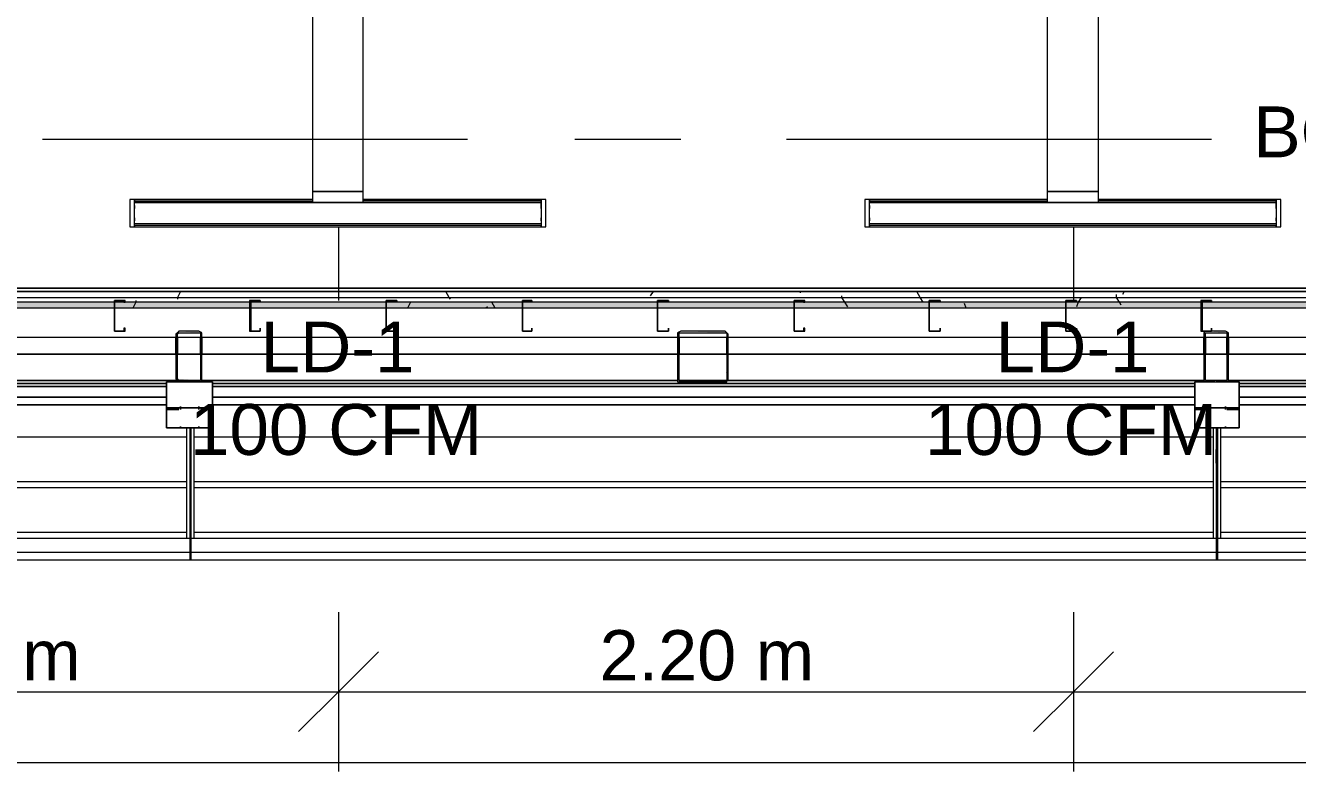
# Model space of a CAD drawing. Header units: metres. Extents: x -2 to 237, y -8 to 52.
# Drawn here: x 15.041 to 18.839, y 7.315 to 9.543 of the extents above; entities that cross this region are included whole.
import ezdxf

# ---------------------------------------------------------------- set-up
doc = ezdxf.new("R2010")
doc.units = ezdxf.units.M
doc.layers.add('HVAC - Ductos', color=5, linetype='Continuous', lineweight=0)
doc.layers.add('PDF_Text', color=7, linetype='Continuous', lineweight=0)
doc.layers.add('PDF_Geometry', color=7, linetype='Continuous', lineweight=0, true_color=0xaaaaaa)
doc.layers.add('PDF_Solid Fills', color=7, linetype='Continuous', lineweight=0, true_color=0xffffff)
doc.styles.add('PDF Helvetica', font='')
doc.styles.get('PDF Helvetica').set_extended_font_data('Helvetica')

msp = doc.modelspace()

# ---------------------------------------------------------------- hatches: boundary and pattern name
at = {"layer": 'PDF_Solid Fills', "lineweight": 0, "transparency": 33554559}
h = msp.add_hatch(color=256, dxfattribs=at)
h.paths.add_polyline_path([(12.8691, 8.6982), (12.8691, 8.7165), (12.4614, 8.7165), (12.4614, 8.6982)])
h.paths.add_polyline_path([(58.328, 8.6982), (60.1333, 8.6982), (60.1333, 8.7165), (58.328, 8.7165)])
h.paths.add_polyline_path([(58.3235, 8.6982), (58.3235, 8.7165), (57.5171, 8.7165), (57.5171, 8.6982)])
h.paths.add_polyline_path([(57.5125, 8.6982), (57.5125, 8.7165), (55.4875, 8.7165), (55.4875, 8.6982)])
h.paths.add_polyline_path([(55.4829, 8.6982), (55.4829, 8.7165), (53.4578, 8.7165), (53.4578, 8.6982)])
h.paths.add_polyline_path([(53.4532, 8.6982), (53.4532, 8.7165), (52.6469, 8.7165), (52.6469, 8.6982)])
h.paths.add_polyline_path([(52.6423, 8.6982), (52.6423, 8.7165), (50.6171, 8.7165), (50.6171, 8.6982)])
h.paths.add_polyline_path([(50.6126, 8.6982), (50.6126, 8.7165), (48.5875, 8.7165), (48.5875, 8.6982)])
h.paths.add_polyline_path([(48.583, 8.6982), (48.583, 8.7165), (47.7766, 8.7165), (47.7766, 8.6982)])
h.paths.add_polyline_path([(47.772, 8.6982), (47.772, 8.7165), (45.7469, 8.7165), (45.7469, 8.6982)])
h.paths.add_polyline_path([(45.7423, 8.6982), (45.7423, 8.7165), (42.9063, 8.7165), (42.9063, 8.6982)])
h.paths.add_polyline_path([(42.9017, 8.6982), (42.9017, 8.7165), (40.8767, 8.7165), (40.8767, 8.6982)])
h.paths.add_polyline_path([(40.8721, 8.6982), (40.8721, 8.7165), (38.0361, 8.7165), (38.0361, 8.6982)])
h.paths.add_polyline_path([(38.0315, 8.6982), (38.0315, 8.7165), (36.0064, 8.7165), (36.0064, 8.6982)])
h.paths.add_polyline_path([(36.0018, 8.6982), (36.0018, 8.7165), (35.1954, 8.7165), (35.1954, 8.6982)])
h.paths.add_polyline_path([(35.1908, 8.6982), (35.1908, 8.7165), (33.1658, 8.7165), (33.1658, 8.6982)])
h.paths.add_polyline_path([(33.1612, 8.6982), (33.1612, 8.7165), (31.1361, 8.7165), (31.1361, 8.6982)])
h.paths.add_polyline_path([(31.1315, 8.6982), (31.1315, 8.7165), (30.3252, 8.7165), (30.3252, 8.6982)])
h.paths.add_polyline_path([(30.3206, 8.6982), (30.3206, 8.7165), (28.2955, 8.7165), (28.2955, 8.6982)])
h.paths.add_polyline_path([(28.2909, 8.6982), (28.2909, 8.7165), (26.2659, 8.7165), (26.2659, 8.6982)])
h.paths.add_polyline_path([(26.2613, 8.6982), (26.2613, 8.7165), (25.4549, 8.7165), (25.4549, 8.6982)])
h.paths.add_polyline_path([(25.4503, 8.6982), (25.4503, 8.7165), (23.4252, 8.7165), (23.4252, 8.6982)])
h.paths.add_polyline_path([(23.4206, 8.6982), (23.4206, 8.7165), (20.5846, 8.7165), (20.5846, 8.6982)])
h.paths.add_polyline_path([(20.58, 8.6982), (20.58, 8.7165), (18.555, 8.7165), (18.555, 8.6982)])
h.paths.add_polyline_path([(18.5504, 8.6982), (18.5504, 8.7165), (15.7143, 8.7165), (15.7143, 8.6982)])
h.paths.add_polyline_path([(15.7097, 8.6982), (15.7097, 8.7165), (13.6846, 8.7165), (13.6846, 8.6982)])
h.paths.add_polyline_path([(13.6801, 8.6982), (13.6801, 8.7165), (12.8737, 8.7165), (12.8737, 8.6982)])
h = msp.add_hatch(color=256, dxfattribs=at)
h.paths.add_polyline_path([(15.5585, 8.6249), (15.5585, 8.6295), (15.4944, 8.6295)])
h.paths.add_polyline_path([(15.4944, 8.4874), (15.4944, 8.4783), (15.5677, 8.4783), (15.5677, 8.6203), (15.5631, 8.6203), (15.5631, 8.4828), (15.499, 8.4874)])
h.paths.add_polyline_path([(15.4944, 8.6203), (15.4899, 8.6203), (15.4899, 8.4874)])
h.paths.add_polyline_path([(15.5677, 8.6249), (15.5677, 8.6295), (15.5631, 8.6295)])
h = msp.add_hatch(color=256, dxfattribs=at)
h.paths.add_polyline_path([(16.9926, 8.6249), (16.9926, 8.6295), (16.988, 8.6295)])
h.paths.add_polyline_path([(16.9926, 8.6203), (16.988, 8.6203), (16.988, 8.4783), (16.9893, 8.4783), (17.1347, 8.4828), (16.9926, 8.4828)])
h.paths.add_polyline_path([(17.1392, 8.6203), (17.1347, 8.6203), (17.1347, 8.4828), (17.1392, 8.6191)])
h.paths.add_polyline_path([(17.1301, 8.6249), (17.1301, 8.6295), (16.9972, 8.6295)])
h = msp.add_hatch(color=256, dxfattribs=at)
h.paths.add_polyline_path([(18.5641, 8.6249), (18.5641, 8.6295), (18.5595, 8.6295)])
h.paths.add_polyline_path([(18.5641, 8.6203), (18.5595, 8.6203), (18.5595, 8.4783), (18.6328, 8.4783), (18.6328, 8.6203), (18.6282, 8.6203), (18.6282, 8.4828), (18.5641, 8.4828)])
h.paths.add_polyline_path([(18.6328, 8.6249), (18.6328, 8.6295), (18.6282, 8.6295)])
h.paths.add_polyline_path([(18.6236, 8.6249), (18.6236, 8.6295), (18.5687, 8.6295)])

# ---------------------------------------------------------------- linework, layer by layer
at = {"layer": 'HVAC - Ductos', "lineweight": 0}
for points in [[(15.8976, 9.7657), (15.8976, 9.0464), (15.8976, 9.0143), (15.9022, 9.0143), (15.9113, 9.0143), (15.9205, 9.0143), (15.9389, 9.0143), (15.9572, 9.0143), (15.9755, 9.0143), (15.9938, 9.0143), (16.0121, 9.0143), (16.0259, 9.0143), (16.0397, 9.0143), (16.0442, 9.0143), (16.0488, 9.0143), (16.0488, 9.0464), (16.0442, 9.0464), (16.0397, 9.0464), (16.0259, 9.0464), (16.0121, 9.0464), (15.9938, 9.0464), (15.9755, 9.0464), (15.9572, 9.0464), (15.9389, 9.0464), (15.9205, 9.0464), (15.9113, 9.0464), (15.9022, 9.0464), (15.8976, 9.0464), (15.9022, 9.0464), (15.9068, 9.0464), (15.9205, 9.0464), (15.9343, 9.0464), (15.9526, 9.0464), (15.9755, 9.0464), (15.9938, 9.0464), (16.0121, 9.0464), (16.0305, 9.0464), (16.0397, 9.0464), (16.0488, 9.0464), (16.0488, 9.7657)], [(18.2434, 9.7886), (18.2434, 9.0464), (18.2342, 9.0464), (18.2251, 9.0464), (18.2067, 9.0464), (18.1884, 9.0464), (18.1701, 9.0464), (18.1472, 9.0464), (18.1289, 9.0464), (18.1151, 9.0464), (18.1014, 9.0464), (18.0968, 9.0464), (18.0922, 9.0464), (18.0968, 9.0464), (18.1059, 9.0464), (18.1151, 9.0464), (18.1335, 9.0464), (18.1517, 9.0464), (18.1701, 9.0464), (18.1884, 9.0464), (18.2067, 9.0464), (18.2205, 9.0464), (18.2342, 9.0464), (18.2388, 9.0464), (18.2434, 9.0464), (18.2434, 9.0143), (18.2388, 9.0143), (18.2342, 9.0143), (18.2205, 9.0143), (18.2067, 9.0143), (18.1884, 9.0143), (18.1701, 9.0143), (18.1517, 9.0143), (18.1335, 9.0143), (18.1151, 9.0143), (18.1059, 9.0143), (18.0968, 9.0143), (18.0922, 9.0143), (18.0922, 9.0464), (18.0922, 9.7886)], [(16.0488, 9.0464), (16.0488, 9.0464)], [(18.2434, 9.0464), (18.2434, 9.0464)], [(15.3661, 9.0006), (15.3661, 9.0234), (15.3661, 9.0189), (15.8976, 9.0189)], [(15.8976, 9.0234), (15.3661, 9.0234)], [(16.5803, 9.0006), (16.5803, 9.0234), (16.5803, 9.0189), (16.0488, 9.0189)], [(16.5803, 9.0234), (16.0488, 9.0234)], [(17.5607, 9.0006), (17.5607, 9.0234), (17.5607, 9.0189), (18.0922, 9.0189)], [(18.0922, 9.0234), (17.5607, 9.0234)], [(18.7749, 9.0006), (18.7749, 9.0234), (18.7749, 9.0189), (18.2434, 9.0189)], [(18.7749, 9.0234), (18.2434, 9.0234)], [(16.5803, 8.9639), (16.5803, 8.941), (16.5803, 8.9456), (15.3661, 8.9456), (15.3661, 8.941), (15.3661, 8.9639)], [(15.3661, 8.941), (16.5803, 8.941)], [(15.9755, 8.941), (15.9755, 8.7211)], [(18.7749, 8.9639), (18.7749, 8.941), (18.7749, 8.9456), (17.5607, 8.9456), (17.5607, 8.941), (17.5607, 8.9639)], [(17.5607, 8.941), (18.7749, 8.941)], [(18.1701, 8.941), (18.1701, 8.7211)]]:
    msp.add_lwpolyline(points, dxfattribs=at)
for points in [[(15.3524, 8.941), (15.3661, 8.941), (15.3661, 9.0234), (15.3524, 9.0234)], [(15.3661, 9.0143), (16.5803, 9.0143), (15.3661, 9.0143), (16.5803, 9.0143), (16.5803, 8.9502), (15.3661, 8.9502)], [(15.3661, 9.0051), (15.3661, 9.0006), (15.3661, 8.996), (15.3661, 9.0006)], [(16.594, 8.941), (16.594, 9.0234), (16.5803, 9.0234), (16.5803, 8.941)], [(16.5803, 8.996), (16.5803, 9.0006), (16.5803, 9.0051), (16.5803, 9.0006)], [(17.547, 8.941), (17.5607, 8.941), (17.5607, 9.0234), (17.547, 9.0234)], [(17.5607, 9.0143), (18.7749, 9.0143), (17.5607, 9.0143), (18.7749, 9.0143), (18.7749, 8.9502), (17.5607, 8.9502)], [(17.5607, 9.0051), (17.5607, 9.0006), (17.5607, 8.996), (17.5607, 9.0006)], [(18.7886, 8.941), (18.7886, 9.0234), (18.7749, 9.0234), (18.7749, 8.941)], [(18.7749, 8.996), (18.7749, 9.0006), (18.7749, 9.0051), (18.7749, 9.0006)], [(15.3661, 8.9685), (15.3661, 8.9639), (15.3661, 8.9593), (15.3661, 8.9639)], [(16.5803, 8.9593), (16.5803, 8.9639), (16.5803, 8.9685), (16.5803, 8.9639)], [(17.5607, 8.9685), (17.5607, 8.9639), (17.5607, 8.9593), (17.5607, 8.9639)], [(18.7749, 8.9593), (18.7749, 8.9639), (18.7749, 8.9685), (18.7749, 8.9639)]]:
    msp.add_lwpolyline(points, close=True, dxfattribs=at)
at = {"layer": 'HVAC - Ductos', "color": 252, "lineweight": 0, "true_color": 0x939598}
for points in [[(7.6277, 7.9697), (12.466, 7.9697), (30.8566, 7.9697), (40.0566, 7.9697), (49.2518, 7.9697), (58.6855, 7.9697)], [(15.9755, 7.791), (15.9755, 7.5527), (15.9755, 7.3145)], [(18.1701, 7.791), (18.1701, 7.5527), (18.1701, 7.3145)], [(16.0946, 7.6719), (15.9755, 7.5527), (15.8564, 7.4337)], [(18.2892, 7.6719), (18.1701, 7.5527), (18.051, 7.4337)], [(7.6277, 7.5527), (9.9048, 7.5527), (12.466, 7.5527), (13.79, 7.5527), (15.9755, 7.5527), (18.1701, 7.5527), (20.273, 7.5527), (22.9716, 7.5527), (25.1708, 7.5527), (27.3654, 7.5527), (29.5646, 7.5527)], [(7.6277, 7.342), (58.6855, 7.342)]]:
    msp.add_lwpolyline(points, dxfattribs=at)
at = {"layer": 'PDF_Geometry', "lineweight": 0}
for points in [[(16.3604, 9.2021), (15.0912, 9.2021)], [(16.9972, 9.2021), (16.6811, 9.2021)], [(18.5824, 9.2021), (17.3134, 9.2021)], [(60.1333, 8.6111), (12.4614, 8.6111), (12.4614, 8.7485), (60.1333, 8.7485)], [(12.5668, 8.7485), (21.5605, 8.7485)], [(21.5605, 8.7485), (12.5668, 8.7485)], [(12.5668, 8.7485), (21.5605, 8.7485)], [(21.5605, 8.7485), (12.5668, 8.7485)], [(12.5668, 8.7485), (21.5605, 8.7485)], [(21.5605, 8.7485), (12.5668, 8.7485)], [(12.5668, 8.7485), (21.5605, 8.7485)], [(21.5605, 8.7485), (12.5668, 8.7485)], [(12.5668, 8.7485), (21.5605, 8.7485)], [(21.5605, 8.7485), (12.5668, 8.7485)], [(12.4614, 8.7302), (60.1333, 8.7302)], [(15.7097, 8.6982), (15.3066, 8.6982), (14.8988, 8.6982), (14.4956, 8.6982), (14.0878, 8.6982), (13.6846, 8.6982), (13.2769, 8.6982), (12.8737, 8.6982)], [(15.7097, 8.7165), (15.3066, 8.7165), (14.8988, 8.7165), (14.4956, 8.7165), (14.0878, 8.7165), (13.6846, 8.7165)], [(18.5504, 8.7165), (18.1472, 8.7165), (17.7394, 8.7165), (17.3362, 8.7165), (16.9284, 8.7165), (16.5253, 8.7165), (16.1175, 8.7165), (15.7143, 8.7165)], [(18.5504, 8.6982), (18.1472, 8.6982), (17.7394, 8.6982), (17.3362, 8.6982), (16.9284, 8.6982), (16.5253, 8.6982), (16.1175, 8.6982), (15.7143, 8.6982)], [(20.58, 8.7165), (20.1768, 8.7165), (19.7691, 8.7165), (19.3659, 8.7165), (18.9582, 8.7165), (18.555, 8.7165)], [(20.58, 8.6982), (20.1768, 8.6982), (19.7691, 8.6982), (19.3659, 8.6982), (18.9582, 8.6982), (18.555, 8.6982)], [(18.5641, 8.6295), (18.5595, 8.6249), (18.5595, 8.6203), (18.5595, 8.4874), (18.5595, 8.4782), (18.5687, 8.4782), (18.6236, 8.4782), (18.6328, 8.4782), (18.6328, 8.4874), (18.6328, 8.6203), (18.6328, 8.6249), (18.6236, 8.6295), (18.5824, 8.6295)], [(15.4899, 8.5607), (15.4899, 8.6111)], [(15.4944, 8.6111), (15.4944, 8.5607)], [(15.5631, 8.5607), (15.5631, 8.6111)], [(15.5677, 8.6111), (15.5677, 8.5607)], [(16.988, 8.6111), (16.988, 8.5607)], [(16.9926, 8.6111), (16.9926, 8.5607)], [(17.1347, 8.5607), (17.1347, 8.6111)], [(17.1392, 8.5607), (17.1392, 8.6111)], [(18.5595, 8.5607), (18.5595, 8.6111)], [(18.5641, 8.6111), (18.5641, 8.5607)], [(18.6282, 8.5607), (18.6282, 8.6111)], [(18.6328, 8.6111), (18.6328, 8.5607)], [(17.1347, 8.5057), (17.1392, 8.5103)], [(18.6008, 8.3408), (18.6099, 8.3408), (18.6236, 8.3408), (18.6145, 8.3408), (18.6236, 8.3408), (18.5732, 8.3408), (18.532, 8.3408), (18.532, 8.3454), (18.532, 8.3958), (18.532, 8.4004), (18.532, 8.405), (18.532, 8.4736), (18.532, 8.4782), (18.5641, 8.4782), (18.532, 8.4782), (18.532, 8.4736), (18.532, 8.405), (18.532, 8.4004), (18.532, 8.3958), (18.532, 8.3454), (18.532, 8.3408), (18.5732, 8.3408), (18.587, 8.3408), (18.5824, 8.3408), (18.587, 8.3408), (18.587, 8.0109), (15.5448, 8.0109), (15.5448, 8.3408)], [(15.5631, 8.4782), (15.5677, 8.4782), (15.5631, 8.4782)], [(15.5631, 8.4782), (15.5677, 8.4782), (15.5631, 8.4782)], [(17.1071, 8.4782), (17.1117, 8.4828)], [(18.5962, 8.4828), (18.6282, 8.4828), (18.5962, 8.4828), (18.5641, 8.4828), (18.5916, 8.4828)], [(18.6145, 8.4782), (18.6191, 8.4828)], [(18.6282, 8.492), (18.6328, 8.4966)], [(18.6328, 8.4782), (18.6328, 8.4782)], [(18.6328, 8.4782), (18.6328, 8.4782)], [(15.4623, 8.3958), (15.4623, 8.3958)], [(15.4623, 8.3958), (15.4623, 8.3958)], [(15.5036, 8.3958), (15.5036, 8.4004), (15.5036, 8.405)], [(15.5036, 8.3958), (15.5036, 8.4004), (15.5036, 8.405)], [(15.5036, 8.405), (15.5036, 8.4004), (15.5036, 8.3958)], [(15.5036, 8.405), (15.5036, 8.4004), (15.5036, 8.3958)], [(15.5585, 8.3958), (15.5585, 8.4004), (15.5585, 8.405)], [(15.5585, 8.3958), (15.5585, 8.4004), (15.5585, 8.405)], [(15.5585, 8.3958), (15.5585, 8.4004), (15.5585, 8.405)], [(15.5585, 8.3958), (15.5585, 8.4004), (15.5585, 8.405)], [(15.5997, 8.3958), (15.5997, 8.3958)], [(15.5997, 8.3958), (15.5997, 8.3958)], [(17.0247, 8.4095), (17.098, 8.4095)], [(18.532, 8.3958), (18.532, 8.3958)], [(18.532, 8.3958), (18.532, 8.3958)], [(18.5687, 8.3958), (18.5687, 8.4004), (18.5687, 8.405)], [(18.5687, 8.3958), (18.5687, 8.4004), (18.5687, 8.405)], [(18.5687, 8.405), (18.5687, 8.4004), (18.5687, 8.3958)], [(18.5687, 8.405), (18.5687, 8.4004), (18.5687, 8.3958)], [(18.6236, 8.3958), (18.6236, 8.4004), (18.6236, 8.405)], [(18.6236, 8.3958), (18.6236, 8.4004), (18.6236, 8.405)], [(18.6236, 8.3958), (18.6236, 8.4004), (18.6236, 8.405)], [(18.6236, 8.3958), (18.6236, 8.4004), (18.6236, 8.405)], [(18.6649, 8.3958), (18.6649, 8.3958)], [(18.6649, 8.3958), (18.6649, 8.3958)], [(21.6659, 8.0109), (18.5962, 8.0109), (18.6008, 8.0109), (15.5311, 8.0109), (15.5357, 8.0109), (12.466, 8.0109), (12.466, 7.9926), (12.466, 7.9789), (12.466, 7.9651), (12.466, 7.9559), (12.466, 7.9468), (15.5357, 7.9468), (15.5357, 7.9559), (15.5357, 7.9651), (15.5357, 7.9789), (15.5357, 7.9926), (15.5357, 8.0109), (15.5357, 8.3408), (15.5311, 8.3408), (15.5311, 8.0109)], [(15.5357, 8.3408), (15.5311, 8.3408), (15.5173, 8.3408), (15.5219, 8.3408), (15.5036, 8.3408), (15.5585, 8.3408), (15.5494, 8.3408), (15.5585, 8.3408), (15.5448, 8.3408), (15.5357, 8.3408), (15.5448, 8.3408), (15.5585, 8.3408), (15.5494, 8.3408), (15.5585, 8.3408), (15.5036, 8.3408), (15.5219, 8.3408), (15.5219, 8.0109), (12.466, 8.0109)], [(15.5127, 8.3408), (15.5036, 8.3408), (15.5127, 8.3408)], [(15.5127, 8.3408), (15.5036, 8.3408), (15.5127, 8.3408)], [(15.5219, 8.3408), (15.5173, 8.3408), (15.5311, 8.3408)], [(15.5357, 8.0109), (15.5311, 8.0109), (15.5311, 7.9926), (15.5311, 7.9789), (15.5311, 7.9651), (15.5311, 7.9559), (15.5311, 7.9468), (18.6008, 7.9468), (18.6008, 7.9559), (18.6008, 7.9651), (18.6008, 7.9789), (18.6008, 7.9926), (18.6008, 8.0109), (18.6008, 8.3408), (18.5962, 8.3408), (18.5824, 8.3408), (18.5962, 8.3408), (18.6008, 8.3408), (18.6099, 8.3408)], [(18.5687, 8.3408), (18.5687, 8.3408)], [(18.5687, 8.3408), (18.5687, 8.3408)], [(21.6659, 8.3408), (21.675, 8.3408), (21.6888, 8.3408), (21.6796, 8.3408), (21.6888, 8.3408), (21.6384, 8.3408), (21.5971, 8.3408), (21.6384, 8.3408), (21.6521, 8.3408), (21.6475, 8.3408), (21.6521, 8.3408), (21.6521, 8.0109), (18.6099, 8.0109), (18.6099, 8.3408), (18.6236, 8.3408), (18.6145, 8.3408), (18.6236, 8.3408), (18.5732, 8.3408), (18.5778, 8.3408), (18.5732, 8.3408), (18.587, 8.3408)], [(18.6008, 8.0109), (18.5962, 8.0109), (18.5962, 7.9926), (18.5962, 7.9789), (18.5962, 7.9651), (18.5962, 7.9559), (18.5962, 7.9468), (21.6659, 7.9468), (21.6659, 7.9559), (21.6659, 7.9651), (21.6659, 7.9789), (21.6659, 7.9926), (21.6659, 8.0109), (21.6659, 8.3408), (21.6613, 8.3408), (21.6475, 8.3408), (21.6613, 8.3408), (21.6659, 8.3408), (21.675, 8.3408)], [(18.5962, 8.3408), (18.5962, 8.0109)], [(15.5219, 8.3133), (12.466, 8.3133)], [(18.587, 8.3133), (15.5448, 8.3133)], [(21.6521, 8.3133), (18.6099, 8.3133)], [(18.5962, 8.2354), (18.5962, 8.2766)], [(12.466, 8.1804), (15.5219, 8.1804)], [(15.5448, 8.1804), (18.587, 8.1804)], [(18.6099, 8.1804), (21.6521, 8.1804)], [(15.5219, 8.1621), (12.466, 8.1621)], [(18.587, 8.1621), (15.5448, 8.1621)], [(21.6521, 8.1621), (18.6099, 8.1621)]]:
    msp.add_lwpolyline(points, dxfattribs=at)
for points in [[(12.5668, 8.7577), (21.5605, 8.7577)], [(12.5668, 8.7577), (21.5605, 8.7577)], [(15.3386, 8.7211), (15.3066, 8.7211), (15.3066, 8.6295), (15.3386, 8.6295), (15.3386, 8.6386), (15.334, 8.6386), (15.334, 8.6295), (15.3066, 8.6295), (15.3066, 8.7211), (15.334, 8.7211), (15.334, 8.7165), (15.3386, 8.7165)], [(15.7418, 8.7211), (15.7143, 8.7211), (15.7097, 8.7211), (15.7097, 8.6295), (15.7143, 8.6295), (15.7418, 8.6295), (15.7418, 8.6386), (15.7418, 8.6295), (15.7143, 8.6295), (15.7143, 8.7211), (15.7418, 8.7211), (15.7418, 8.7165)], [(16.1495, 8.7211), (16.1175, 8.7211), (16.1175, 8.6295), (16.1495, 8.6295), (16.1495, 8.6386), (16.1495, 8.6295), (16.1175, 8.6295), (16.1175, 8.7211), (16.1495, 8.7211), (16.1495, 8.7165)], [(16.5528, 8.7211), (16.5253, 8.7211), (16.5253, 8.6295), (16.5528, 8.6295), (16.5528, 8.6386), (16.5528, 8.6295), (16.5253, 8.6295), (16.5253, 8.7211), (16.5528, 8.7211), (16.5528, 8.7165)], [(16.9605, 8.7211), (16.933, 8.7211), (16.9284, 8.7211), (16.9284, 8.6295), (16.933, 8.6295), (16.9605, 8.6295), (16.9605, 8.6386), (16.9605, 8.6295), (16.933, 8.6295), (16.9284, 8.6295), (16.9284, 8.7211), (16.933, 8.7211), (16.9605, 8.7211), (16.9605, 8.7165)], [(17.3683, 8.7211), (17.3362, 8.7211), (17.3362, 8.6295), (17.3683, 8.6295), (17.3683, 8.6386), (17.3637, 8.6386), (17.3637, 8.6295), (17.3362, 8.6295), (17.3362, 8.7211), (17.3637, 8.7211), (17.3637, 8.7165), (17.3683, 8.7165)], [(17.7715, 8.7211), (17.744, 8.7211), (17.7394, 8.7211), (17.7394, 8.6295), (17.744, 8.6295), (17.7715, 8.6295), (17.7715, 8.6386), (17.7715, 8.6295), (17.744, 8.6295), (17.7394, 8.6295), (17.7394, 8.7211), (17.744, 8.7211), (17.7715, 8.7211), (17.7715, 8.7165)], [(18.1792, 8.7211), (18.1472, 8.7211), (18.1472, 8.6295), (18.1792, 8.6295), (18.1792, 8.6386), (18.1792, 8.6295), (18.1472, 8.6295), (18.1472, 8.7211), (18.1792, 8.7211), (18.1792, 8.7165)], [(18.5824, 8.7211), (18.555, 8.7211), (18.5504, 8.7211), (18.5504, 8.6295), (18.555, 8.6295), (18.5824, 8.6295), (18.5824, 8.6386), (18.5824, 8.6295), (18.555, 8.6295), (18.555, 8.7211), (18.5824, 8.7211), (18.5824, 8.7165)], [(15.5677, 8.6203), (15.5677, 8.6249), (15.5585, 8.6295), (15.499, 8.6295), (15.4944, 8.6249), (15.4899, 8.6203), (15.4899, 8.4874), (15.4944, 8.4782), (15.499, 8.4782), (15.5585, 8.4782), (15.5677, 8.4782), (15.5677, 8.4874)], [(15.499, 8.6249), (15.5585, 8.6249), (15.5631, 8.6249), (15.5631, 8.6203), (15.5631, 8.4874), (15.5631, 8.4828), (15.5585, 8.4828), (15.499, 8.4828), (15.4944, 8.4874), (15.4944, 8.6203)], [(17.1301, 8.6295), (16.9972, 8.6295), (16.988, 8.6249), (16.988, 8.6203), (16.988, 8.4874), (16.988, 8.4782), (16.9972, 8.4782), (17.1301, 8.4782), (17.1347, 8.4782), (17.1392, 8.4874), (17.1392, 8.6203), (17.1347, 8.6249)], [(16.9926, 8.6203), (16.9926, 8.6249), (16.9972, 8.6249), (17.1301, 8.6249), (17.1347, 8.6249), (17.1347, 8.6203), (17.1347, 8.4874), (17.1347, 8.4828), (17.1301, 8.4828), (16.9972, 8.4828), (16.9926, 8.4828), (16.9926, 8.4874)], [(18.6236, 8.4828), (18.5687, 8.4828), (18.5641, 8.4828), (18.5641, 8.4874), (18.5641, 8.6203), (18.5641, 8.6249), (18.5687, 8.6249), (18.6236, 8.6249), (18.6282, 8.6249), (18.6282, 8.6203), (18.6282, 8.4874), (18.6282, 8.4828)], [(14.0375, 8.5607), (15.4899, 8.5607)], [(15.5311, 8.5607), (15.4944, 8.5607), (15.5311, 8.5607), (15.5631, 8.5607)], [(15.5677, 8.5607), (16.988, 8.5607)], [(17.1347, 8.5607), (17.0613, 8.5607), (16.9926, 8.5607), (17.0613, 8.5607)], [(18.5595, 8.5607), (17.1392, 8.5607)], [(18.6282, 8.5607), (18.5962, 8.5607), (18.5641, 8.5607), (18.5962, 8.5607)], [(20.0898, 8.5607), (18.6328, 8.5607)], [(15.5311, 8.4828), (15.4944, 8.4828), (14.0329, 8.4828), (13.9962, 8.4828), (14.0329, 8.4828), (15.4944, 8.4828)], [(15.4623, 8.4736), (13.9962, 8.4736)], [(15.5036, 8.3408), (15.4623, 8.3408), (15.4623, 8.3454), (15.4623, 8.3958), (15.4623, 8.4004), (15.4623, 8.405), (15.4623, 8.4736), (15.4623, 8.4782), (15.499, 8.4782), (15.4623, 8.4782), (15.4623, 8.4736), (15.4623, 8.405), (15.4623, 8.4004), (15.4623, 8.3958), (15.4623, 8.3454), (15.4623, 8.3408), (15.5036, 8.3408), (15.499, 8.3408), (15.5036, 8.3408), (15.5036, 8.3454)], [(15.5997, 8.3408), (15.5585, 8.3408), (15.5631, 8.3408), (15.5677, 8.3408), (15.5631, 8.3408), (15.5585, 8.3408), (15.5036, 8.3408), (15.499, 8.3408), (15.5036, 8.3408), (15.5585, 8.3408), (15.5631, 8.3408), (15.5677, 8.3408), (15.5631, 8.3408), (15.5585, 8.3408), (15.5997, 8.3408), (15.5997, 8.3454), (15.5997, 8.3958), (15.5997, 8.4004), (15.5997, 8.405), (15.5997, 8.4736), (15.5997, 8.4782), (15.5631, 8.4782), (15.5997, 8.4782), (15.5997, 8.4736), (15.5997, 8.405), (15.5997, 8.4004), (15.5997, 8.3958), (15.5997, 8.3454)], [(15.5631, 8.4828), (15.5311, 8.4828)], [(16.988, 8.4828), (15.5677, 8.4828)], [(17.0613, 8.4736), (15.5997, 8.4736)], [(17.0613, 8.4828), (16.9926, 8.4828)], [(17.1347, 8.4828), (17.0613, 8.4828)], [(18.532, 8.4736), (17.0613, 8.4736)], [(18.5595, 8.4828), (17.1392, 8.4828)], [(18.6649, 8.3408), (18.6236, 8.3408), (18.6282, 8.3408), (18.6328, 8.3408), (18.6282, 8.3408), (18.6236, 8.3408), (18.5687, 8.3408), (18.5641, 8.3408), (18.5687, 8.3408), (18.5687, 8.3454), (18.5687, 8.3408), (18.5641, 8.3408), (18.5687, 8.3408), (18.6236, 8.3408), (18.6282, 8.3408), (18.6328, 8.3408), (18.6282, 8.3408), (18.6236, 8.3408), (18.6649, 8.3408), (18.6649, 8.3454), (18.6649, 8.3958), (18.6649, 8.4004), (18.6649, 8.405), (18.6649, 8.4736), (18.6649, 8.4782), (18.6282, 8.4782), (18.6649, 8.4782), (18.6649, 8.4736), (18.6649, 8.405), (18.6649, 8.4004), (18.6649, 8.3958), (18.6649, 8.3454)], [(20.0898, 8.4828), (18.6328, 8.4828)], [(20.1264, 8.4736), (18.6649, 8.4736)], [(15.4623, 8.4645), (13.9962, 8.4645)], [(15.4623, 8.4325), (13.9962, 8.4325)], [(17.0613, 8.4645), (15.5997, 8.4645)], [(17.0613, 8.4325), (15.5997, 8.4325)], [(18.532, 8.4645), (17.0613, 8.4645)], [(18.532, 8.4325), (17.0613, 8.4325)], [(20.1264, 8.4645), (18.6649, 8.4645)], [(20.1264, 8.4325), (18.6649, 8.4325)], [(13.9962, 8.4095), (15.4623, 8.4095), (13.9962, 8.4095), (12.5347, 8.4095)], [(15.4623, 8.4004), (15.5997, 8.4004), (15.5997, 8.405), (15.5997, 8.4004), (15.4623, 8.4004), (15.4623, 8.405)], [(15.499, 8.3958), (15.4623, 8.3958)], [(15.5036, 8.405), (15.5036, 8.4004), (15.5036, 8.3958), (15.5036, 8.4004)], [(15.5036, 8.3958), (15.5036, 8.4004), (15.5036, 8.405), (15.5036, 8.4004)], [(15.5585, 8.405), (15.5585, 8.4004), (15.5585, 8.3958), (15.5585, 8.4004)], [(15.5585, 8.405), (15.5585, 8.4004), (15.5585, 8.3958), (15.5585, 8.4004)], [(15.5997, 8.3958), (15.5631, 8.3958)], [(17.0613, 8.4095), (18.532, 8.4095), (17.0613, 8.4095), (15.5997, 8.4095)], [(18.532, 8.4004), (18.6649, 8.4004), (18.6649, 8.405), (18.6649, 8.4004), (18.532, 8.4004), (18.532, 8.405)], [(18.5641, 8.3958), (18.532, 8.3958)], [(18.5687, 8.405), (18.5687, 8.4004), (18.5687, 8.3958), (18.5687, 8.4004)], [(18.5687, 8.3958), (18.5687, 8.4004), (18.5687, 8.405), (18.5687, 8.4004)], [(18.6236, 8.405), (18.6236, 8.4004), (18.6236, 8.3958), (18.6236, 8.4004)], [(18.6236, 8.405), (18.6236, 8.4004), (18.6236, 8.3958), (18.6236, 8.4004)], [(18.6649, 8.3958), (18.6282, 8.3958)], [(21.5971, 8.4095), (20.1264, 8.4095), (18.6649, 8.4095), (20.1264, 8.4095)], [(15.5036, 8.3408), (15.5036, 8.3454)], [(15.5585, 8.3454), (15.5585, 8.3408)], [(15.5585, 8.3454), (15.5585, 8.3408)], [(18.5778, 8.3408), (18.5732, 8.3408), (18.5687, 8.3408), (18.5687, 8.3454), (18.5687, 8.3408), (18.5732, 8.3408)], [(18.6236, 8.3454), (18.6236, 8.3408)], [(18.6236, 8.3454), (18.6236, 8.3408)], [(15.5311, 8.3133), (15.5357, 8.3133)], [(18.5962, 8.3133), (18.6008, 8.3133)]]:
    msp.add_lwpolyline(points, close=True, dxfattribs=at)
at = {"layer": 'PDF_Geometry', "color": 254, "lineweight": 0, "true_color": 0xeaeaea}
for points in [[(15.5036, 8.7485), (15.4944, 8.7302), (15.4944, 8.7257)], [(16.31, 8.7257), (16.3054, 8.7302), (16.2962, 8.7485)], [(16.9147, 8.7485), (16.9056, 8.7348)], [(17.3545, 8.744), (17.3545, 8.7485)], [(17.7211, 8.7165), (17.7119, 8.7302), (17.7027, 8.7485)], [(18.3121, 8.7074), (18.3075, 8.7165), (18.2983, 8.7302), (18.2983, 8.7394)], [(18.3213, 8.7485), (18.3167, 8.7394)], [(15.3707, 8.7211), (15.3707, 8.7165), (15.3615, 8.6982)], [(16.1908, 8.7165), (16.1817, 8.6982)], [(16.1908, 8.7165), (16.1908, 8.7165)], [(16.4199, 8.7028), (16.4153, 8.6982)], [(16.4336, 8.7165), (16.4336, 8.7165)], [(16.4428, 8.6982), (16.4336, 8.7165)], [(17.4966, 8.7028), (17.4874, 8.7165), (17.4782, 8.7302), (17.4782, 8.7348)], [(17.8494, 8.6982), (17.8448, 8.7119)], [(18.193, 8.7302), (18.1838, 8.7165), (18.1792, 8.7028)], [(18.193, 8.7302), (18.193, 8.7302)]]:
    msp.add_lwpolyline(points, dxfattribs=at)
at = {"layer": 'PDF_Geometry', "color": 254, "lineweight": 0, "true_color": 0xd2d2d2}
for points in [[(15.334, 8.7165), (15.3386, 8.7165)], [(17.3362, 8.7028), (17.3362, 8.7074)], [(17.35, 8.7211), (17.35, 8.7211)], [(15.3066, 8.6844), (15.3066, 8.689)], [(16.9284, 8.6799), (16.9284, 8.6799)], [(17.7623, 8.6295), (17.7623, 8.6295)]]:
    msp.add_lwpolyline(points, dxfattribs=at)
at = {"layer": 'PDF_Geometry', "color": 252, "lineweight": 0, "true_color": 0x939598}
for points in [[(15.5357, 8.1804), (15.5311, 8.1804)], [(18.6008, 8.1804), (18.5962, 8.1804)], [(15.5311, 8.1621), (15.5357, 8.1621)], [(18.5962, 8.1621), (18.6008, 8.1621)], [(15.5357, 8.0293), (15.5311, 8.0293)], [(18.6008, 8.0293), (18.5962, 8.0293)]]:
    msp.add_lwpolyline(points, close=True, dxfattribs=at)
for points in [[(12.466, 8.0293), (15.5219, 8.0293)], [(15.5448, 8.0293), (18.587, 8.0293)], [(18.6099, 8.0293), (21.6521, 8.0293)], [(15.5219, 7.9468), (15.5311, 7.9468)], [(15.5219, 7.9468), (15.5219, 7.9468)], [(15.5311, 7.9468), (15.5311, 7.9468)], [(15.5357, 7.9468), (15.5448, 7.9468)], [(15.5357, 7.9468), (15.5357, 7.9468)], [(15.5448, 7.9468), (15.5448, 7.9468)], [(18.587, 7.9468), (18.5962, 7.9468)], [(18.587, 7.9468), (18.587, 7.9468)], [(18.5962, 7.9468), (18.5962, 7.9468)], [(18.6008, 7.9468), (18.6099, 7.9468)], [(18.6008, 7.9468), (18.6008, 7.9468)], [(18.6099, 7.9468), (18.6099, 7.9468)]]:
    msp.add_lwpolyline(points, dxfattribs=at)

# ---------------------------------------------------------------- texts
at = {"layer": 'PDF_Text', "lineweight": 0, "char_height": 0.1519, "attachment_point": 4, "style": 'PDF Helvetica'}
for s, insert in [('BOD3.85', (18.7069, 9.2239)), ('LD-1', (15.7425, 8.5825)), ('LD-1', (17.9372, 8.5825)), ('100 CFM', (15.5317, 8.3351)), ('100 CFM', (17.7264, 8.3351))]:
    msp.add_mtext(s, dxfattribs=dict(at, insert=insert))
at = {"layer": 'PDF_Text', "color": 252, "lineweight": 0, "true_color": 0x939598, "char_height": 0.15002, "attachment_point": 4, "style": 'PDF Helvetica'}
for s, insert in [('2.18 m', (14.565, 7.6608)), ('2.20 m', (16.7551, 7.6608))]:
    msp.add_mtext(s, dxfattribs=dict(at, insert=insert))

doc.saveas('drawing.dxf')
